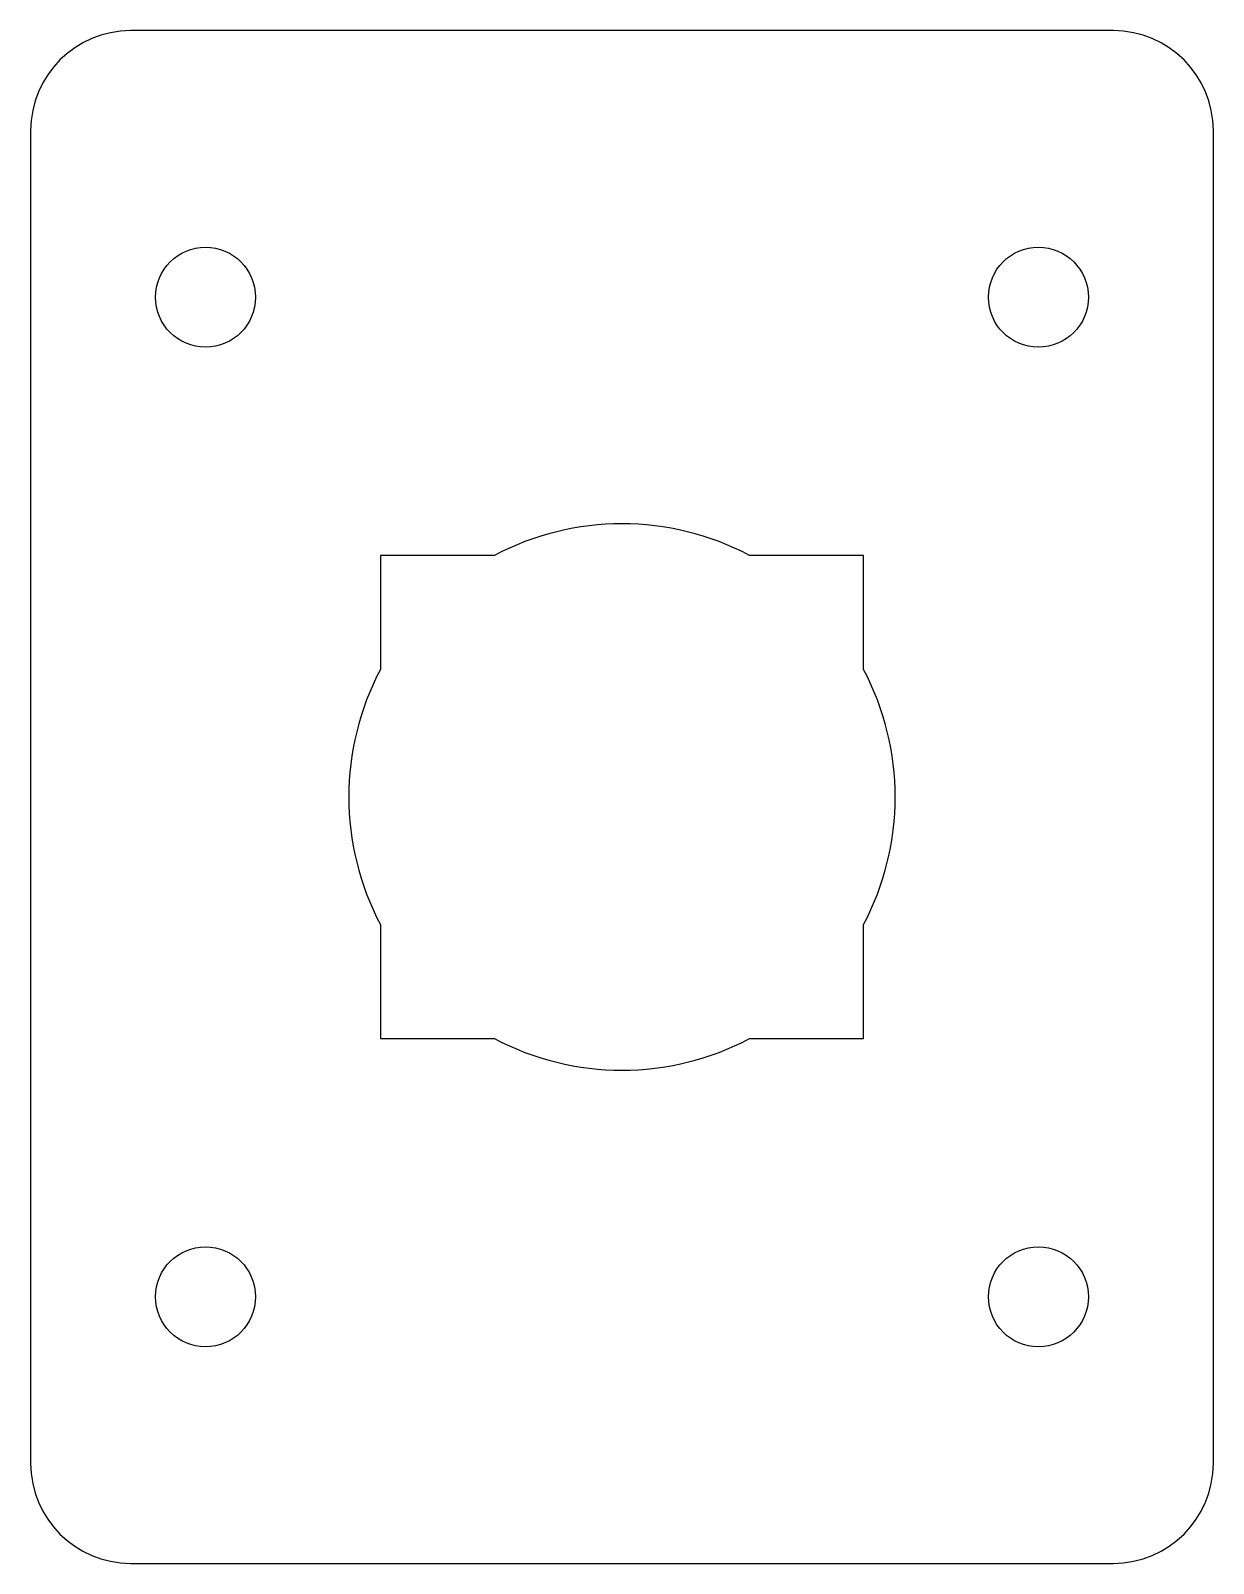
# Model space of a CAD drawing. Header units: millimetres. Extents: x -16.9 to 18.6, y -15.8 to 30.2.
import ezdxf

# ---------------------------------------------------------------- set-up
doc = ezdxf.new("R2010")
doc.units = ezdxf.units.MM

msp = doc.modelspace()

# ---------------------------------------------------------------- linework, layer by layer
at = {"color": 7, "linetype": 'Continuous', "lineweight": 25}
for p, q in [((15.612, 30.25), (-13.888, 30.25)), ((-16.888, 27.25), (-16.888, -12.75)), ((18.612, -12.75), (18.612, 27.25)), ((-2.969, 14.5), (-6.388, 14.5)), ((-6.388, 14.5), (-6.388, 11.081)), ((8.112, 14.5), (4.693, 14.5)), ((8.112, 11.081), (8.112, 14.5)), ((-6.388, 3.419), (-6.388, 0)), ((8.112, 0), (8.112, 3.419)), ((-6.388, 0), (-2.969, 0)), ((4.693, 0), (8.112, 0)), ((-13.888, -15.75), (15.612, -15.75))]:
    msp.add_line(p, q, dxfattribs=at)
for centre in [(-11.638, 22.25), (13.362, 22.25), (-11.638, -7.75), (13.362, -7.75)]:
    msp.add_circle(centre, 1.5, dxfattribs=at)
for centre, radius, start, end in [((-13.888, 27.25), 3, 90, 180), ((15.612, 27.25), 3, 0, 90), ((0.862, 7.25), 8.2, 62.1467, 117.8533), ((0.862, 7.25), 8.2, 152.1467, 207.8533), ((0.862, 7.25), 8.2, 332.1467, 27.8533), ((0.862, 7.25), 8.2, 242.1467, 297.8533), ((-13.888, -12.75), 3, 180, 270), ((15.612, -12.75), 3, 270, 0)]:
    msp.add_arc(centre, radius, start, end, dxfattribs=at)

doc.saveas('drawing.dxf')
